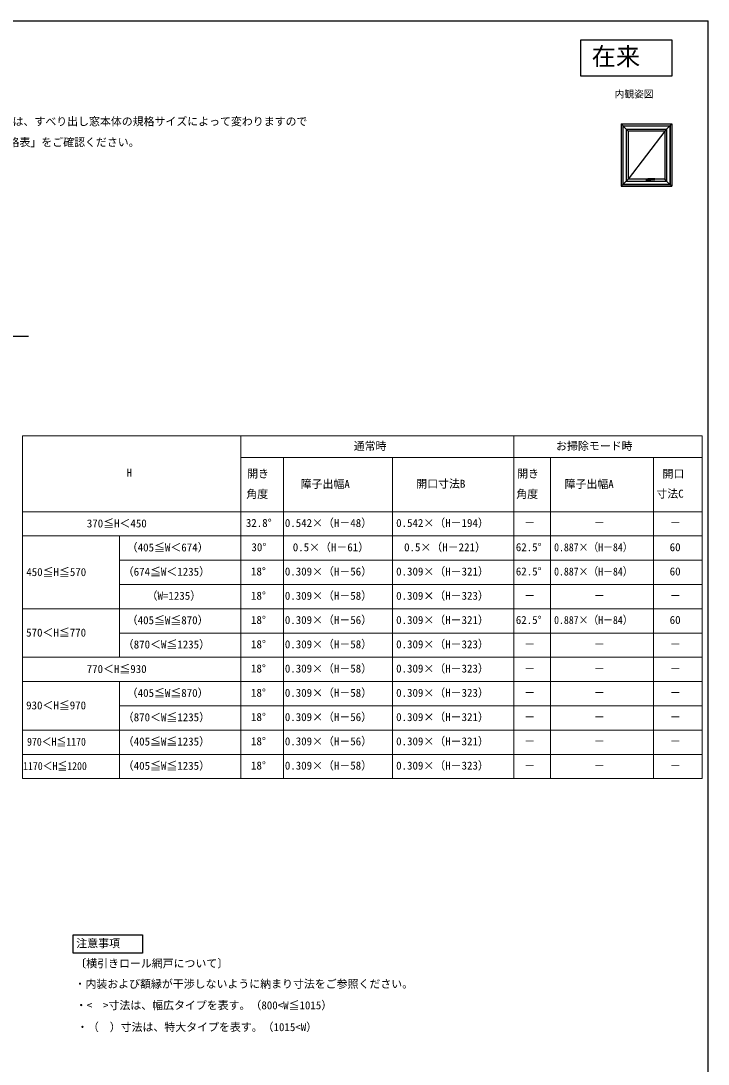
# Model space of a CAD drawing. Units: millimetres, scale not verified. Extents: x -525 to 525, y -785 to 780.
# Drawn here: x -41 to 525, y -115 to 745 of the extents above; entities that cross this region are included whole.
import ezdxf
from ezdxf.enums import TextEntityAlignment as Align

# ---------------------------------------------------------------- set-up
doc = ezdxf.new("R2010")
doc.units = ezdxf.units.MM
doc.header["$LTSCALE"] = 4
doc.linetypes.add('DOUBLE_CHAIN2', pattern=[12.8, 9, -1, 0.6, -0.6, 0.6, -1])
doc.layers.add('0-1_TABLE1', color=7, linetype='Continuous', lineweight=18)
for name, color, linetype in [('0-2_USER1', 3, 'Continuous'), ('0-7_YKK_A1', 4, 'Continuous'), ('0-8_YKK_D', 6, 'Continuous'), ('0-9_YKK_ZWAK', 7, 'Continuous')]:
    doc.layers.add(name, color=color, linetype=linetype)
doc.styles.add('ＭＳ ゴシック', font='')
doc.styles.get('ＭＳ ゴシック').set_extended_font_data('MS Gothic')

msp = doc.modelspace()

# ---------------------------------------------------------------- linework, layer by layer
at = {"layer": '0-1_TABLE1'}
for p, q in [((-40, 403.3), (520, 403.3)), ((-40, 403.3), (-40, 120.641)), ((365, 403.3), (365, 120.641)), ((140, 385.3), (520, 385.3)), ((175, 385.3), (175, 120.641)), ((265, 385.3), (265, 120.641)), ((395, 385.3), (395, 120.641)), ((480, 385.3), (480, 120.641)), ((-40, 340.641), (520, 340.641)), ((-40, 320.641), (520, 320.641)), ((40, 320.641), (40, 220.641)), ((40, 300.641), (520, 300.641)), ((40, 280.641), (520, 280.641)), ((40, 240.641), (520, 240.641)), ((-40, 220.641), (520, 220.641)), ((-40, 200.641), (520, 200.641)), ((40, 200.641), (40, 120.641)), ((40, 180.641), (520, 180.641)), ((-40, 160.641), (520, 160.641)), ((-40, 140.641), (520, 140.641)), ((-40, 120.641), (520, 120.641))]:
    msp.add_line(p, q, dxfattribs=at)
for points in [[(140, 403.3), (140, 385.3), (140, 320.641), (140, 120.641)], [(520, 403.3), (520, 385.3), (520, 120.641)], [(-40, 260.641), (40, 260.641), (520, 260.641)]]:
    msp.add_lwpolyline(points, dxfattribs=at)
at = {"layer": '0-2_USER1'}
for points in [[(420, 729.668), (495, 729.668), (495, 699.668), (420, 699.668)], [(1.589, -23.17), (1.589, -8.17), (58.829, -8.17), (58.829, -23.17), (2.589, -23.17)]]:
    msp.add_lwpolyline(points, close=True, dxfattribs=at)
at = {"layer": '0-7_YKK_A1'}
for p, q in [((453.2, 660.3), (495, 660.3)), ((453.2, 660.3), (453.2, 609)), ((454.6, 658.9), (454.6, 610.4)), ((454.6, 658.9), (493.6, 658.9)), ((454.8, 658.7), (454.8, 610.6)), ((454.8, 658.7), (493.4, 658.7)), ((457.4, 656.1), (459, 654.5)), ((457.4, 656.1), (457.4, 613.2)), ((489.2, 654.5), (459, 654.5)), ((459, 654.5), (459, 614.8)), ((489.2, 654.5), (459, 614.8)), ((490.8, 656.1), (489.2, 654.5)), ((489.2, 654.5), (489.2, 614.8)), ((495, 660.3), (490.8, 656.1)), ((490.8, 656.1), (490.8, 613.2)), ((493.4, 658.7), (493.4, 610.6)), ((493.6, 658.9), (493.6, 610.4)), ((495, 660.3), (495, 609)), ((457.4, 613.2), (459, 614.8)), ((489.2, 614.8), (459, 614.8)), ((473.85, 614.7), (473.85, 613.4)), ((475.078, 614.75), (473.9, 614.75)), ((473.9, 613.35), (477.3, 613.35)), ((474.675, 613.35), (474.675, 614.726)), ((475.05, 614.347), (475.05, 614.05)), ((481.05, 614.99), (475.19, 614.99)), ((476.525, 613.35), (476.525, 614.389)), ((476.549, 614.39), (481.05, 614.39)), ((477.35, 614.39), (477.35, 613.4)), ((481.1, 614.94), (481.1, 614.44)), ((490.8, 613.2), (489.2, 614.8)), ((495, 609), (490.8, 613.2)), ((453.2, 609), (495, 609)), ((454.6, 610.4), (493.6, 610.4)), ((454.8, 610.6), (493.4, 610.6))]:
    msp.add_line(p, q, dxfattribs=at)
at = {"layer": '0-7_YKK_A1', "linetype": 'DOUBLE_CHAIN2'}
for p, q in [((475.166, 614.095), (475.186, 614.186)), ((475.186, 614.186), (475.207, 614.274)), ((475.312, 614.473), (475.292, 614.45)), ((481.05, 614.39), (481.05, 614.99))]:
    msp.add_line(p, q, dxfattribs=at)
at = {"layer": '0-7_YKK_A1'}
for points in [[(453.2, 660.3), (457.4, 656.1), (490.8, 656.1)], [(453.2, 609), (457.4, 613.2), (490.8, 613.2)], [(475.108, 614.907), (475.104, 614.896), (475.101, 614.885), (475.097, 614.867), (475.085, 614.794), (475.074, 614.716), (475.065, 614.631), (475.059, 614.54), (475.054, 614.446), (475.05, 614.347)], [(475.108, 614.907), (475.12, 614.936), (475.13, 614.953), (475.158, 614.981), (475.189, 614.99)], [(475.136, 613.65), (475.133, 613.719), (475.135, 613.829), (475.146, 613.964), (475.166, 614.096)], [(476.013, 613.602), (475.878, 613.581), (475.74, 613.567), (475.601, 613.563), (475.463, 613.566), (475.326, 613.578), (475.177, 613.602)], [(475.192, 614.99), (475.225, 614.982), (475.267, 614.954), (475.312, 614.907)], [(475.207, 614.274), (475.217, 614.308), (475.228, 614.339), (475.24, 614.368), (475.253, 614.394), (475.271, 614.424), (475.292, 614.45)], [(475.312, 614.907), (475.329, 614.882), (475.356, 614.819), (475.365, 614.784), (475.371, 614.746), (475.374, 614.705), (475.374, 614.669), (475.371, 614.634), (475.359, 614.572), (475.351, 614.547), (475.338, 614.515), (475.312, 614.473)]]:
    msp.add_lwpolyline(points, dxfattribs=at)
for centre, radius, start, end in [((473.9, 614.7), 0.05, 90, 180), ((473.9, 613.4), 0.05, 180, 270), ((477.575, 614.05), 2.525, 180, 190.64929), ((475.143, 613.592), 0.05, 190.64929, 259.35071), ((475.6, 616.025), 2.525, 259.35071, 280.64929), ((476.057, 613.592), 0.05, 280.64929, 349.35071), ((473.625, 614.05), 2.525, 349.35071, 359.19506), ((476.549, 613.99), 0.4, 90, 177.71301), ((477.3, 613.4), 0.05, 270, 0), ((481.05, 614.94), 0.05, 0, 90), ((481.05, 614.44), 0.05, 270, 0)]:
    msp.add_arc(centre, radius, start, end, dxfattribs=at)
at = {"layer": '0-7_YKK_A1', "linetype": 'DOUBLE_CHAIN2'}
for centre, radius, start, end in [((475.186, 613.651), 0.05, 180.58522, 260.22176), ((476.005, 613.652), 0.05, 279.35046, 332.52377), ((475.255, 614.042), 0.895, 332.52377, 357.71301)]:
    msp.add_arc(centre, radius, start, end, dxfattribs=at)
at = {"layer": '0-8_YKK_D'}
msp.add_lwpolyline([(-177.5, 451.828), (-176.225, 454.036), (-158.176, 485.297), (-34.958, 485.297)], dxfattribs=at)
at = {"layer": '0-9_YKK_ZWAK'}
msp.add_line((-525, 745.3), (525, 745.3), dxfattribs=at)
msp.add_lwpolyline([(-525, -784.7), (525, -784.7), (525, 745.3)], dxfattribs=at)

# ---------------------------------------------------------------- texts
at = {"layer": '0-1_TABLE1', "style": 'ＭＳ ゴシック'}
for s, p in [('通常時', (232.889, 389.544)), ('お掃除モード時', (399.699, 389.57)), ('H', (45.807, 367.47)), ('開き', (145.151, 366.712)), ('開き', (367.651, 366.712)), ('開口', (487.42, 366.635)), ('障子出幅A', (189.216, 358.189)), ('開口寸法B', (284.446, 358.394)), ('障子出幅A', (406.716, 358.189)), ('角度', (144.409, 349.973)), ('角度', (366.909, 349.973)), ('寸法C', (482.332, 350.255)), ('0.542×（H－48）', (176.176, 326.09)), ('0.542×（H－194）', (267.903, 326.09)), ('370≦H＜450', (12.977, 325.732)), ('32.8°', (144.051, 326.141)), ('－', (373.403, 326.141)), ('－', (430.903, 326.141)), ('－', (493.403, 326.141)), ('（405≦W＜674）', (45.895, 305.936)), ('30°', (148.653, 306.141)), ('0.5×（H－61）', (182.722, 306.09)), ('0.5×（H－221）', (274.449, 306.09)), ('62.5°', (366.526, 306.141)), ('60', (493.327, 306.141)), ('450≦H≦570', (-36.92, 285.63)), ('（674≦W＜1235）', (42.622, 285.936)), ('18°', (148.295, 286.141)), ('0.309×（H－56）', (176.176, 286.09)), ('0.309×（H－321）', (267.903, 286.09)), ('62.5°', (366.526, 286.141)), ('60', (493.327, 286.141)), ('（W=1235）', (62.259, 266.09)), ('0.309×（H－58）', (176.176, 266.09)), ('0.309×（H－323）', (267.903, 266.09)), ('18°', (148.295, 266.141)), ('－', (373.403, 266.141)), ('－', (430.903, 266.141)), ('－', (493.403, 266.141)), ('（405≦W≦870）', (45.895, 245.936)), ('18°', (148.295, 246.141)), ('0.309×（H－56）', (176.176, 246.09)), ('0.309×（H－321）', (267.903, 246.09)), ('62.5°', (366.526, 246.141)), ('60', (493.327, 246.141)), ('570＜H≦770', (-37.023, 235.732)), ('（870＜W≦1235）', (42.622, 225.936)), ('18°', (148.295, 226.141)), ('0.309×（H－58）', (176.176, 226.09)), ('0.309×（H－323）', (267.903, 226.09)), ('－', (373.403, 226.141)), ('－', (430.903, 226.141)), ('－', (493.403, 226.141)), ('770＜H≦930', (12.875, 205.732)), ('0.309×（H－58）', (176.176, 206.09)), ('0.309×（H－323）', (267.903, 206.09)), ('18°', (148.295, 206.141)), ('－', (373.403, 206.141)), ('－', (430.903, 206.141)), ('－', (493.403, 206.141)), ('（405≦W≦870）', (45.895, 185.936)), ('18°', (148.295, 186.141)), ('0.309×（H－58）', (176.176, 186.09)), ('0.309×（H－323）', (267.903, 186.09)), ('－', (373.403, 186.141)), ('－', (430.903, 186.141)), ('－', (493.403, 186.141)), ('930＜H≦970', (-37.048, 175.732)), ('（870＜W≦1235）', (42.622, 165.936)), ('18°', (148.295, 166.141)), ('0.309×（H－56）', (176.176, 166.09)), ('0.309×（H－321）', (267.903, 166.09)), ('－', (373.403, 166.141)), ('－', (430.903, 166.141)), ('－', (493.403, 166.141)), ('（405≦W≦1235）', (42.622, 145.936)), ('18°', (148.295, 146.141)), ('0.309×（H－56）', (176.176, 146.09)), ('0.309×（H－321）', (267.903, 146.09)), ('－', (373.403, 146.141)), ('－', (430.903, 146.141)), ('－', (493.403, 146.141)), ('（405≦W≦1235）', (42.622, 125.936)), ('18°', (148.295, 126.141)), ('0.309×（H－58）', (176.176, 126.09)), ('0.309×（H－323）', (267.903, 126.09)), ('－', (373.403, 126.141)), ('－', (430.903, 126.141)), ('－', (493.403, 126.141))]:
    msp.add_text(s, height=6.598, dxfattribs=at).set_placement(p, align=Align.BOTTOM_LEFT)
at = {"layer": '0-1_TABLE1', "style": 'ＭＳ ゴシック', "width": 0.9}
for s, p in [('0.887×（H－84）', (398.059, 306.09)), ('0.887×（H－84）', (398.059, 286.09)), ('0.887×（H－84）', (398.059, 246.09)), ('970＜H≦1170', (-36.289, 145.732)), ('1170＜H≦1200', (-39.534, 125.732))]:
    msp.add_text(s, height=6.598, dxfattribs=at).set_placement(p, align=Align.BOTTOM_LEFT)
at = {"layer": '0-2_USER1', "style": 'ＭＳ ゴシック'}
for s, height, p in [('在来', 14.66, (429, 704.3)), ('内観姿図', 5.865, (448, 680.3)), ('※網戸の設定については、すべり出し窓本体の規格サイズによって変わりますので', 6.598, (-138.227, 657.093)), ('\u3000 「プラマード Z価格表」をご確認ください。', 6.598, (-137, 639.945)), ('注意事項', 6.598, (4.284, -20.433)), ('〔横引きロール網戸について〕', 6.598, (3.517, -37.018)), ('・内装および額縁が干渉しないように納まり寸法をご参照ください。', 6.598, (2.852, -53.91)), ('・<\u3000>寸法は、幅広タイプを表す。（800<W≦1015）', 6.598, (3.852, -71.507)), ('・（\u3000）寸法は、特大タイプを表す。（1015<W）', 6.598, (4.852, -89.507))]:
    msp.add_text(s, height=height, dxfattribs=at).set_placement(p, align=Align.BOTTOM_LEFT)

doc.saveas('drawing.dxf')
